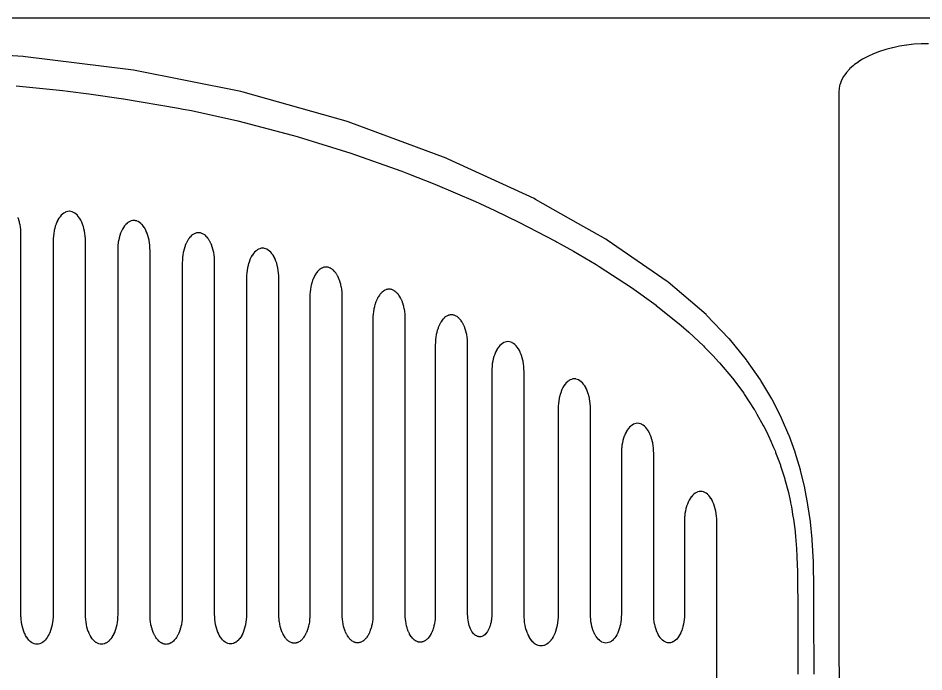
# Model space of a CAD drawing. Header units: millimetres. Extents: x -274 to 326, y -478 to 422.
# Drawn here: x -94.2 to 85.6, y 292.1 to 422 of the extents above; entities that cross this region are included whole.
import ezdxf

# ---------------------------------------------------------------- set-up
doc = ezdxf.new("R2010")
doc.units = ezdxf.units.MM
doc.layers.add('Default', color=7, linetype='Continuous')
doc.layers.add('Layer 01', color=12, linetype='Continuous', true_color=0xc80000)

msp = doc.modelspace()

# ---------------------------------------------------------------- linework, layer by layer
at = {"layer": 'Default'}
msp.add_lwpolyline([(-274, -478), (326, -478), (326, 422), (-274, 422)], close=True, dxfattribs=at)
at = {"layer": 'Layer 01'}
for points in [[(63.84, 291.63), (63.83, 294.69), (63.83, 294.76), (63.79, 300.62), (63.79, 300.75), (63.78, 308.57), (63.77, 308.75), (63.69, 313.85), (63.69, 313.96), (63.45, 318.36), (63.44, 318.46), (63.1, 321.91), (63.09, 321.99), (62.61, 325.32), (62.6, 325.39), (61.99, 328.62), (61.97, 328.69), (61.12, 332.2), (61.11, 332.28), (60.08, 335.67), (60.06, 335.75), (58.85, 339.07), (58.83, 339.15), (57.38, 342.51), (57.35, 342.59), (55.49, 346.25), (55.44, 346.34), (53.25, 350.02), (53.2, 350.1), (50.49, 354), (50.43, 354.08), (47.01, 358.27), (46.93, 358.36), (42.48, 362.98), (42.38, 363.09), (34.84, 369.54), (34.66, 369.69), (22.78, 377.9), (22.51, 378.09), (17.08, 381.14), (8.55, 385.95), (8.23, 386.13), (-8.79, 393.98), (-9.18, 394.16), (-28.64, 401.36), (-29.09, 401.52), (-49.51, 407.28), (-49.98, 407.41), (-71.28, 411.64), (-71.78, 411.73), (-92.73, 414.32), (-93.21, 414.38), (-119.95, 416.02)], [(86.56, 416.92), (85.12, 416.89), (85.08, 416.89), (83.66, 416.79), (83.62, 416.79), (82.21, 416.63), (82.18, 416.63), (80.8, 416.41), (80.77, 416.4), (79.43, 416.12), (79.39, 416.11), (78.1, 415.77), (78.07, 415.76), (76.83, 415.36), (76.8, 415.36), (75.63, 414.9), (75.6, 414.89), (74.51, 414.39), (74.48, 414.38), (73.46, 413.83), (73.44, 413.82), (72.51, 413.22), (72.49, 413.21), (71.88, 412.75), (71.65, 412.58), (71.63, 412.56), (70.89, 411.89), (70.87, 411.88), (70.24, 411.18), (70.23, 411.16), (69.7, 410.44), (69.69, 410.42), (69.28, 409.68), (69.27, 409.66), (68.98, 408.9), (68.97, 408.88), (68.79, 408.11), (68.79, 408.09), (68.73, 407.31), (68.73, 407.29), (68.73, 379.06), (68.73, 378.41), (68.73, 355.76), (68.73, 355.24), (68.73, 335.72), (68.73, 335.27), (68.73, 316.4), (68.73, 315.97), (68.73, 296.19), (68.73, 295.73), (69.01, 274.76)], [(-94.55, 408.55), (-85.32, 407.59), (-84.29, 407.48), (-80.16, 406.97), (-73.26, 405.99), (-62.34, 404.09), (-61.39, 403.93), (-59.78, 403.61), (-50.56, 401.57), (-39.8, 398.73), (-38.8, 398.48), (-38.59, 398.42), (-28.14, 395.16), (-27.18, 394.84), (-18.04, 391.59), (-16.66, 391.06), (-11.46, 389), (-3.42, 385.54), (-2.55, 385.17), (0.46, 383.79), (5.22, 381.48), (12.48, 377.67), (12.69, 377.56), (13.42, 377.18), (16.04, 375.71), (20.57, 373.02), (21.18, 372.63), (27.61, 368.45), (32.46, 364.94), (32.5, 364.91), (37.04, 361.25), (37.46, 360.91), (38.94, 359.62), (41.86, 356.87), (42.09, 356.65), (43.77, 354.92), (44.87, 353.73), (45.04, 353.53), (47.6, 350.49), (49.85, 347.46), (49.98, 347.28), (51.94, 344.25), (52.05, 344.08), (52.49, 343.33), (53.75, 341.05), (53.84, 340.88), (54.36, 339.86), (54.99, 338.55), (55.06, 338.4), (55.8, 336.72), (56.15, 335.87), (56.2, 335.72), (56.97, 333.68), (57.15, 333.18), (57.19, 333.04), (57.94, 330.68), (58, 330.47), (58.04, 330.33), (58.72, 327.72), (59.13, 325.85), (59.16, 325.72), (59.32, 324.87), (59.64, 323.01), (59.66, 322.87), (59.79, 322.01), (60.04, 320), (60.06, 319.86), (60.14, 319), (60.33, 316.65), (60.35, 316.47), (60.42, 315.14), (60.43, 314.95), (60.53, 311.99), (60.54, 311.15), (60.54, 310.95), (60.57, 304.36), (60.57, 304.03), (60.61, 295.43), (60.61, 295), (60.62, 293.83), (60.62, 293.67), (60.63, 291.63)], [(44.51, 264.72), (44.51, 322.02), (44.49, 322.51), (44.49, 322.54), (44.46, 323.02), (44.46, 323.05), (44.4, 323.53), (44.4, 323.56), (44.32, 324.02), (44.31, 324.05), (44.21, 324.5), (44.21, 324.53), (44.08, 324.97), (44.08, 324.99), (43.93, 325.4), (43.93, 325.43), (43.76, 325.82), (43.75, 325.84), (43.58, 326.2), (43.57, 326.22), (43.37, 326.55), (43.36, 326.57), (43.15, 326.87), (43.14, 326.89), (42.91, 327.15), (42.9, 327.17), (42.67, 327.39), (42.65, 327.41), (42.41, 327.59), (42.39, 327.61), (42.14, 327.75), (42.13, 327.76), (41.87, 327.87), (41.85, 327.87), (41.59, 327.94), (41.58, 327.94), (41.31, 327.96), (41.3, 327.96), (41.03, 327.94), (41.02, 327.94), (40.75, 327.88), (40.74, 327.87), (40.48, 327.77), (40.47, 327.76), (40.21, 327.61), (40.2, 327.61), (39.95, 327.42), (39.94, 327.41), (39.71, 327.18), (39.69, 327.17), (39.47, 326.91), (39.45, 326.89), (39.25, 326.59), (39.23, 326.57), (39.04, 326.24), (39.03, 326.22), (38.85, 325.86), (38.84, 325.84), (38.68, 325.45), (38.67, 325.43), (38.52, 325.02), (38.52, 324.99), (38.39, 324.56), (38.39, 324.53), (38.29, 324.08), (38.28, 324.05), (38.2, 323.59), (38.2, 323.56), (38.14, 323.08), (38.13, 323.05), (38.1, 322.57), (38.1, 322.54), (38.09, 322.05), (38.09, 322.02), (38.09, 320.96), (38.09, 303.52), (38.09, 303.49), (38.07, 303.03), (38.07, 303), (38.04, 302.54), (38.04, 302.51), (37.98, 302.06), (37.98, 302.03), (37.9, 301.59), (37.9, 301.56), (37.8, 301.13), (37.79, 301.11), (37.68, 300.7), (37.67, 300.67), (37.54, 300.28), (37.53, 300.26), (37.37, 299.89), (37.36, 299.87), (37.19, 299.53), (37.18, 299.51), (37, 299.2), (36.99, 299.18), (36.79, 298.9), (36.77, 298.88), (36.56, 298.63), (36.55, 298.62), (36.33, 298.41), (36.31, 298.39), (36.08, 298.22), (36.07, 298.21), (35.83, 298.07), (35.81, 298.06), (35.57, 297.96), (35.55, 297.96), (35.31, 297.9), (35.29, 297.9), (35.04, 297.88), (35.02, 297.88), (34.77, 297.9), (34.76, 297.9), (34.51, 297.96), (34.5, 297.97), (34.25, 298.07), (34.24, 298.08), (34, 298.22), (33.98, 298.23), (33.75, 298.41), (33.74, 298.42), (33.52, 298.63), (33.5, 298.65), (33.29, 298.9), (33.28, 298.91), (33.08, 299.2), (33.07, 299.22), (32.89, 299.53), (32.88, 299.55), (32.71, 299.89), (32.7, 299.91), (32.54, 300.28), (32.54, 300.31), (32.4, 300.7), (32.39, 300.72), (32.28, 301.13), (32.27, 301.16), (32.18, 301.59), (32.17, 301.62), (32.1, 302.06), (32.09, 302.09), (32.04, 302.54), (32.04, 302.57), (32, 303.03), (32, 303.06), (31.99, 303.52), (31.99, 305.35), (31.99, 335.56), (31.98, 336.05), (31.98, 336.08), (31.95, 336.56), (31.94, 336.59), (31.89, 337.07), (31.88, 337.1), (31.8, 337.56), (31.8, 337.59), (31.7, 338.04), (31.69, 338.07), (31.57, 338.5), (31.56, 338.53), (31.42, 338.94), (31.41, 338.97), (31.25, 339.36), (31.24, 339.38), (31.06, 339.74), (31.05, 339.76), (30.86, 340.09), (30.85, 340.11), (30.64, 340.41), (30.62, 340.43), (30.4, 340.69), (30.39, 340.71), (30.15, 340.93), (30.14, 340.95), (29.9, 341.13), (29.88, 341.14), (29.63, 341.29), (29.61, 341.3), (29.36, 341.41), (29.34, 341.41), (29.08, 341.48), (29.06, 341.48), (28.8, 341.5), (28.78, 341.5), (28.52, 341.48), (28.5, 341.48), (28.24, 341.42), (28.23, 341.41), (27.97, 341.31), (27.95, 341.3), (27.7, 341.15), (27.69, 341.14), (27.44, 340.96), (27.43, 340.95), (27.19, 340.72), (27.18, 340.71), (26.96, 340.44), (26.94, 340.43), (26.73, 340.13), (26.72, 340.11), (26.53, 339.78), (26.51, 339.76), (26.34, 339.4), (26.32, 339.38), (26.16, 338.99), (26.15, 338.97), (26.01, 338.56), (26, 338.53), (25.88, 338.1), (25.87, 338.07), (25.77, 337.62), (25.77, 337.59), (25.69, 337.12), (25.68, 337.1), (25.63, 336.62), (25.62, 336.59), (25.59, 336.11), (25.59, 336.08), (25.57, 335.59), (25.57, 335.56), (25.57, 333.72), (25.57, 303.52), (25.57, 303.49), (25.56, 303.02), (25.56, 303), (25.53, 302.53), (25.52, 302.5), (25.47, 302.05), (25.46, 302.02), (25.39, 301.58), (25.38, 301.55), (25.29, 301.12), (25.28, 301.09), (25.16, 300.68), (25.15, 300.65), (25.02, 300.26), (25.01, 300.24), (24.86, 299.87), (24.85, 299.85), (24.68, 299.5), (24.66, 299.48), (24.48, 299.17), (24.47, 299.15), (24.27, 298.87), (24.25, 298.85), (24.04, 298.6), (24.03, 298.59), (23.8, 298.37), (23.79, 298.36), (23.56, 298.18), (23.54, 298.17), (23.3, 298.03), (23.29, 298.03), (23.04, 297.93), (23.02, 297.92), (22.77, 297.86), (22.76, 297.86), (22.51, 297.84), (22.49, 297.84), (22.24, 297.86), (22.22, 297.86), (21.97, 297.93), (21.96, 297.93), (21.71, 298.03), (21.7, 298.04), (21.46, 298.18), (21.44, 298.19), (21.21, 298.37), (21.2, 298.38), (20.97, 298.6), (20.96, 298.62), (20.75, 298.87), (20.74, 298.88), (20.54, 299.17), (20.52, 299.19), (20.34, 299.5), (20.33, 299.52), (20.16, 299.87), (20.15, 299.89), (19.99, 300.26), (19.99, 300.28), (19.85, 300.68), (19.84, 300.7), (19.73, 301.12), (19.72, 301.14), (19.62, 301.58), (19.62, 301.6), (19.54, 302.05), (19.54, 302.08), (19.49, 302.53), (19.48, 302.56), (19.45, 303.02), (19.45, 303.05), (19.44, 303.52), (19.44, 305.86), (19.44, 344.38), (19.43, 344.86), (19.43, 344.89), (19.39, 345.38), (19.39, 345.41), (19.33, 345.88), (19.33, 345.91), (19.25, 346.38), (19.25, 346.41), (19.15, 346.86), (19.14, 346.89), (19.02, 347.32), (19.01, 347.35), (18.87, 347.76), (18.86, 347.78), (18.7, 348.17), (18.69, 348.2), (18.51, 348.56), (18.5, 348.58), (18.31, 348.91), (18.29, 348.93), (18.08, 349.23), (18.07, 349.24), (17.85, 349.51), (17.83, 349.52), (17.6, 349.75), (17.59, 349.76), (17.34, 349.95), (17.33, 349.96), (17.08, 350.11), (17.06, 350.12), (16.8, 350.22), (16.79, 350.23), (16.53, 350.29), (16.51, 350.3), (16.25, 350.32), (16.23, 350.32), (15.97, 350.3), (15.95, 350.3), (15.69, 350.23), (15.67, 350.23), (15.41, 350.12), (15.4, 350.12), (15.15, 349.97), (15.13, 349.96), (14.89, 349.77), (14.87, 349.76), (14.64, 349.54), (14.63, 349.52), (14.4, 349.26), (14.39, 349.24), (14.18, 348.95), (14.17, 348.93), (13.97, 348.6), (13.96, 348.58), (13.78, 348.22), (13.77, 348.2), (13.61, 347.81), (13.6, 347.78), (13.46, 347.37), (13.45, 347.35), (13.33, 346.91), (13.32, 346.89), (13.22, 346.44), (13.21, 346.41), (13.13, 345.94), (13.13, 345.91), (13.07, 345.44), (13.07, 345.41), (13.03, 344.92), (13.03, 344.89), (13.02, 344.41), (13.02, 344.38), (13.02, 342.03), (13.02, 303.52), (13.02, 303.49), (13.01, 302.97), (13.01, 302.94), (12.97, 302.43), (12.97, 302.4), (12.91, 301.9), (12.9, 301.87), (12.82, 301.38), (12.81, 301.35), (12.7, 300.87), (12.7, 300.84), (12.57, 300.39), (12.56, 300.36), (12.41, 299.93), (12.4, 299.9), (12.23, 299.49), (12.22, 299.47), (12.03, 299.09), (12.02, 299.07), (11.81, 298.72), (11.8, 298.7), (11.58, 298.39), (11.56, 298.37), (11.33, 298.09), (11.31, 298.08), (11.07, 297.84), (11.05, 297.83), (10.79, 297.63), (10.78, 297.62), (10.51, 297.47), (10.5, 297.46), (10.23, 297.35), (10.21, 297.35), (9.93, 297.28), (9.92, 297.28), (9.64, 297.26), (9.62, 297.26), (9.34, 297.28), (9.33, 297.28), (9.05, 297.35), (9.03, 297.36), (8.76, 297.47), (8.75, 297.48), (8.48, 297.63), (8.47, 297.65), (8.21, 297.84), (8.19, 297.86), (7.95, 298.09), (7.93, 298.11), (7.7, 298.39), (7.68, 298.41), (7.46, 298.72), (7.45, 298.74), (7.25, 299.09), (7.24, 299.11), (7.05, 299.49), (7.04, 299.52), (6.87, 299.93), (6.86, 299.95), (6.71, 300.39), (6.7, 300.41), (6.57, 300.87), (6.57, 300.9), (6.46, 301.38), (6.45, 301.41), (6.37, 301.9), (6.37, 301.93), (6.31, 302.43), (6.31, 302.46), (6.27, 302.97), (6.27, 303), (6.26, 303.52), (6.26, 306.28), (6.26, 351.78), (6.24, 352.27), (6.24, 352.3), (6.21, 352.78), (6.21, 352.81), (6.15, 353.29), (6.15, 353.32), (6.07, 353.78), (6.06, 353.81), (5.96, 354.26), (5.96, 354.29), (5.83, 354.72), (5.83, 354.75), (5.68, 355.16), (5.68, 355.19), (5.51, 355.58), (5.51, 355.6), (5.33, 355.96), (5.32, 355.98), (5.12, 356.31), (5.11, 356.33), (4.9, 356.63), (4.89, 356.65), (4.66, 356.91), (4.65, 356.93), (4.42, 357.15), (4.4, 357.17), (4.16, 357.35), (4.14, 357.36), (3.89, 357.51), (3.88, 357.52), (3.62, 357.63), (3.6, 357.63), (3.34, 357.7), (3.33, 357.7), (3.06, 357.72), (3.05, 357.72), (2.78, 357.7), (2.77, 357.7), (2.5, 357.64), (2.49, 357.63), (2.23, 357.53), (2.22, 357.52), (1.96, 357.37), (1.95, 357.36), (1.7, 357.18), (1.69, 357.17), (1.46, 356.94), (1.44, 356.93), (1.22, 356.66), (1.21, 356.65), (1, 356.35), (0.98, 356.33), (0.79, 356), (0.78, 355.98), (0.6, 355.62), (0.59, 355.6), (0.43, 355.21), (0.42, 355.19), (0.28, 354.78), (0.27, 354.75), (0.14, 354.32), (0.14, 354.29), (0.04, 353.84), (0.03, 353.81), (-0.05, 353.35), (-0.05, 353.32), (-0.11, 352.84), (-0.11, 352.81), (-0.15, 352.33), (-0.15, 352.3), (-0.16, 351.81), (-0.16, 351.78), (-0.16, 349.01), (-0.16, 303.52), (-0.16, 303.5), (-0.17, 303.13), (-0.17, 303.11), (-0.2, 302.75), (-0.2, 302.73), (-0.24, 302.37), (-0.25, 302.35), (-0.31, 302), (-0.31, 301.98), (-0.39, 301.65), (-0.39, 301.63), (-0.48, 301.3), (-0.49, 301.28), (-0.6, 300.98), (-0.6, 300.96), (-0.72, 300.67), (-0.73, 300.65), (-0.86, 300.38), (-0.87, 300.37), (-1.02, 300.12), (-1.03, 300.11), (-1.18, 299.89), (-1.19, 299.88), (-1.36, 299.68), (-1.37, 299.67), (-1.55, 299.5), (-1.56, 299.49), (-1.74, 299.35), (-1.75, 299.35), (-1.94, 299.24), (-1.95, 299.23), (-2.14, 299.15), (-2.15, 299.15), (-2.35, 299.1), (-2.36, 299.1), (-2.56, 299.09), (-2.57, 299.09), (-2.77, 299.1), (-2.78, 299.11), (-2.97, 299.15), (-2.98, 299.16), (-3.18, 299.24), (-3.19, 299.24), (-3.38, 299.35), (-3.39, 299.36), (-3.57, 299.5), (-3.58, 299.51), (-3.75, 299.68), (-3.76, 299.69), (-3.93, 299.89), (-3.94, 299.9), (-4.09, 300.12), (-4.1, 300.14), (-4.25, 300.38), (-4.26, 300.4), (-4.39, 300.67), (-4.4, 300.69), (-4.52, 300.98), (-4.52, 301), (-4.63, 301.3), (-4.63, 301.32), (-4.73, 301.65), (-4.73, 301.67), (-4.81, 302), (-4.81, 302.02), (-4.87, 302.37), (-4.87, 302.39), (-4.91, 302.75), (-4.91, 302.77), (-4.94, 303.13), (-4.94, 303.15), (-4.95, 303.52), (-4.95, 306.59), (-4.95, 357.11), (-4.96, 357.58), (-4.96, 357.61), (-4.96, 357.63), (-4.99, 358.09), (-5, 358.11), (-5, 358.14), (-5.05, 358.58), (-5.05, 358.61), (-5.06, 358.65), (-5.13, 359.06), (-5.13, 359.09), (-5.14, 359.14), (-5.23, 359.53), (-5.24, 359.56), (-5.25, 359.62), (-5.35, 359.99), (-5.36, 360.01), (-5.38, 360.08), (-5.49, 360.42), (-5.5, 360.44), (-5.53, 360.52), (-5.65, 360.82), (-5.66, 360.85), (-5.7, 360.93), (-5.83, 361.2), (-5.84, 361.23), (-5.89, 361.31), (-6.03, 361.56), (-6.04, 361.58), (-6.1, 361.66), (-6.24, 361.87), (-6.25, 361.89), (-6.32, 361.98), (-6.47, 362.16), (-6.48, 362.17), (-6.55, 362.26), (-6.71, 362.41), (-6.72, 362.42), (-6.8, 362.5), (-6.95, 362.62), (-6.97, 362.63), (-7.06, 362.69), (-7.21, 362.79), (-7.22, 362.79), (-7.23, 362.8), (-7.33, 362.85), (-7.47, 362.92), (-7.49, 362.92), (-7.6, 362.96), (-7.74, 363), (-7.76, 363.01), (-7.88, 363.03), (-8.02, 363.05), (-8.03, 363.05), (-8.16, 363.05), (-8.29, 363.05), (-8.3, 363.05), (-8.44, 363.03), (-8.56, 363.01), (-8.58, 363), (-8.72, 362.96), (-8.83, 362.92), (-8.84, 362.92), (-8.99, 362.85), (-9.09, 362.8), (-9.11, 362.79), (-9.26, 362.69), (-9.35, 362.63), (-9.37, 362.62), (-9.52, 362.5), (-9.6, 362.42), (-9.61, 362.41), (-9.76, 362.26), (-9.84, 362.17), (-9.85, 362.16), (-10, 361.98), (-10.06, 361.89), (-10.08, 361.87), (-10.22, 361.66), (-10.28, 361.58), (-10.29, 361.56), (-10.43, 361.31), (-10.44, 361.29), (-10.48, 361.2), (-10.62, 360.93), (-10.63, 360.91), (-10.66, 360.82), (-10.79, 360.52), (-10.8, 360.49), (-10.83, 360.42), (-10.94, 360.08), (-10.95, 360.05), (-10.97, 359.99), (-10.98, 359.95), (-11.07, 359.62), (-11.07, 359.59), (-11.09, 359.53), (-11.18, 359.14), (-11.18, 359.11), (-11.19, 359.06), (-11.26, 358.65), (-11.26, 358.62), (-11.27, 358.58), (-11.32, 358.14), (-11.32, 358.11), (-11.33, 358.09), (-11.36, 357.63), (-11.36, 357.6), (-11.36, 357.58), (-11.37, 357.11), (-11.37, 354.04), (-11.37, 303.52), (-11.38, 303.08), (-11.38, 303.05), (-11.38, 303.04), (-11.41, 302.61), (-11.41, 302.58), (-11.41, 302.56), (-11.46, 302.15), (-11.47, 302.13), (-11.47, 302.09), (-11.54, 301.7), (-11.54, 301.68), (-11.55, 301.63), (-11.63, 301.27), (-11.63, 301.24), (-11.65, 301.19), (-11.74, 300.85), (-11.75, 300.82), (-11.77, 300.76), (-11.87, 300.45), (-11.88, 300.42), (-11.91, 300.35), (-12.02, 300.07), (-12.03, 300.05), (-12.07, 299.97), (-12.19, 299.72), (-12.2, 299.7), (-12.24, 299.62), (-12.37, 299.39), (-12.38, 299.37), (-12.43, 299.29), (-12.57, 299.09), (-12.58, 299.08), (-12.64, 299), (-12.78, 298.83), (-12.79, 298.81), (-12.86, 298.74), (-13, 298.6), (-13.01, 298.59), (-13.09, 298.52), (-13.23, 298.4), (-13.24, 298.39), (-13.33, 298.33), (-13.47, 298.25), (-13.48, 298.24), (-13.58, 298.19), (-13.71, 298.13), (-13.73, 298.12), (-13.83, 298.08), (-13.96, 298.05), (-13.98, 298.04), (-14.09, 298.02), (-14.22, 298.01), (-14.23, 298), (-14.35, 298), (-14.47, 298), (-14.48, 298.01), (-14.61, 298.02), (-14.72, 298.04), (-14.74, 298.05), (-14.87, 298.08), (-14.97, 298.12), (-14.99, 298.13), (-15.12, 298.19), (-15.22, 298.24), (-15.23, 298.25), (-15.37, 298.33), (-15.46, 298.39), (-15.47, 298.4), (-15.61, 298.52), (-15.69, 298.59), (-15.7, 298.6), (-15.84, 298.74), (-15.91, 298.81), (-15.92, 298.83), (-16.06, 299), (-16.12, 299.08), (-16.13, 299.09), (-16.26, 299.29), (-16.28, 299.31), (-16.33, 299.39), (-16.46, 299.62), (-16.47, 299.64), (-16.51, 299.72), (-16.63, 299.97), (-16.64, 299.99), (-16.68, 300.07), (-16.79, 300.35), (-16.8, 300.38), (-16.82, 300.45), (-16.93, 300.76), (-16.94, 300.78), (-16.96, 300.85), (-17.05, 301.19), (-17.06, 301.21), (-17.07, 301.27), (-17.15, 301.63), (-17.15, 301.66), (-17.16, 301.7), (-17.23, 302.09), (-17.23, 302.12), (-17.24, 302.15), (-17.28, 302.56), (-17.29, 302.59), (-17.29, 302.61), (-17.32, 303.04), (-17.32, 303.07), (-17.32, 303.08), (-17.33, 303.52), (-17.33, 306.88), (-17.33, 355.16), (-17.33, 362.2), (-17.34, 362.67), (-17.34, 362.7), (-17.34, 362.71), (-17.37, 363.17), (-17.38, 363.2), (-17.38, 363.23), (-17.43, 363.67), (-17.43, 363.7), (-17.44, 363.74), (-17.51, 364.15), (-17.51, 364.18), (-17.52, 364.23), (-17.61, 364.62), (-17.62, 364.65), (-17.63, 364.71), (-17.73, 365.07), (-17.74, 365.1), (-17.76, 365.17), (-17.87, 365.5), (-17.88, 365.53), (-17.91, 365.61), (-18.03, 365.91), (-18.04, 365.94), (-18.08, 366.02), (-18.21, 366.29), (-18.22, 366.31), (-18.27, 366.4), (-18.41, 366.64), (-18.42, 366.66), (-18.48, 366.75), (-18.62, 366.96), (-18.63, 366.98), (-18.7, 367.07), (-18.85, 367.25), (-18.86, 367.26), (-18.93, 367.34), (-19.09, 367.5), (-19.1, 367.51), (-19.18, 367.58), (-19.33, 367.7), (-19.35, 367.72), (-19.44, 367.78), (-19.59, 367.87), (-19.61, 367.88), (-19.71, 367.94), (-19.85, 368), (-19.87, 368.01), (-19.98, 368.05), (-20.12, 368.09), (-20.14, 368.09), (-20.26, 368.12), (-20.39, 368.13), (-20.41, 368.14), (-20.54, 368.14), (-20.67, 368.14), (-20.68, 368.13), (-20.82, 368.12), (-20.94, 368.09), (-20.96, 368.09), (-21.1, 368.05), (-21.21, 368.01), (-21.22, 368), (-21.37, 367.94), (-21.47, 367.88), (-21.49, 367.87), (-21.64, 367.78), (-21.73, 367.72), (-21.75, 367.7), (-21.9, 367.58), (-21.98, 367.51), (-21.99, 367.5), (-22.14, 367.34), (-22.22, 367.26), (-22.23, 367.25), (-22.38, 367.07), (-22.44, 366.98), (-22.46, 366.96), (-22.6, 366.75), (-22.66, 366.66), (-22.67, 366.64), (-22.81, 366.4), (-22.82, 366.38), (-22.86, 366.29), (-23, 366.02), (-23.01, 365.99), (-23.04, 365.91), (-23.17, 365.61), (-23.18, 365.58), (-23.21, 365.5), (-23.32, 365.17), (-23.33, 365.14), (-23.35, 365.07), (-23.45, 364.71), (-23.45, 364.68), (-23.47, 364.62), (-23.56, 364.23), (-23.56, 364.2), (-23.57, 364.15), (-23.64, 363.74), (-23.64, 363.71), (-23.65, 363.67), (-23.7, 363.23), (-23.7, 363.2), (-23.7, 363.17), (-23.74, 362.71), (-23.74, 362.69), (-23.74, 362.67), (-23.75, 362.2), (-23.75, 358.84), (-23.75, 350.31), (-23.75, 303.52), (-23.76, 303.07), (-23.76, 303.04), (-23.76, 303.03), (-23.79, 302.59), (-23.79, 302.56), (-23.8, 302.54), (-23.84, 302.12), (-23.85, 302.09), (-23.85, 302.06), (-23.92, 301.66), (-23.92, 301.64), (-23.93, 301.59), (-24.01, 301.22), (-24.02, 301.19), (-24.03, 301.13), (-24.13, 300.79), (-24.14, 300.76), (-24.16, 300.7), (-24.27, 300.38), (-24.27, 300.35), (-24.3, 300.28), (-24.42, 299.99), (-24.43, 299.97), (-24.46, 299.89), (-24.59, 299.63), (-24.6, 299.61), (-24.64, 299.53), (-24.78, 299.3), (-24.79, 299.28), (-24.84, 299.2), (-24.98, 298.99), (-24.99, 298.98), (-25.05, 298.9), (-25.19, 298.72), (-25.2, 298.71), (-25.27, 298.63), (-25.42, 298.49), (-25.43, 298.47), (-25.51, 298.4), (-25.65, 298.29), (-25.67, 298.28), (-25.75, 298.22), (-25.9, 298.13), (-25.91, 298.12), (-26.01, 298.07), (-26.15, 298.01), (-26.16, 298), (-26.27, 297.96), (-26.4, 297.92), (-26.42, 297.92), (-26.53, 297.9), (-26.66, 297.88), (-26.67, 297.88), (-26.8, 297.88), (-26.92, 297.88), (-26.93, 297.88), (-27.06, 297.9), (-27.18, 297.92), (-27.19, 297.92), (-27.33, 297.96), (-27.43, 298), (-27.45, 298.01), (-27.59, 298.07), (-27.68, 298.12), (-27.7, 298.13), (-27.84, 298.22), (-27.93, 298.28), (-27.94, 298.29), (-28.08, 298.4), (-28.16, 298.47), (-28.18, 298.49), (-28.32, 298.63), (-28.39, 298.71), (-28.4, 298.72), (-28.54, 298.9), (-28.61, 298.98), (-28.62, 298.99), (-28.76, 299.2), (-28.77, 299.21), (-28.82, 299.3), (-28.95, 299.53), (-28.96, 299.55), (-29, 299.63), (-29.13, 299.89), (-29.14, 299.91), (-29.17, 299.99), (-29.29, 300.28), (-29.3, 300.31), (-29.33, 300.38), (-29.44, 300.7), (-29.44, 300.72), (-29.46, 300.79), (-29.56, 301.13), (-29.56, 301.16), (-29.58, 301.22), (-29.66, 301.59), (-29.66, 301.62), (-29.67, 301.66), (-29.74, 302.06), (-29.74, 302.09), (-29.75, 302.12), (-29.8, 302.54), (-29.8, 302.57), (-29.8, 302.59), (-29.83, 303.03), (-29.83, 303.05), (-29.83, 303.07), (-29.84, 303.52), (-29.84, 307.13), (-29.84, 345.71), (-29.84, 366.6), (-29.85, 367.08), (-29.86, 367.11), (-29.86, 367.12), (-29.89, 367.58), (-29.89, 367.61), (-29.89, 367.63), (-29.94, 368.07), (-29.95, 368.1), (-29.95, 368.14), (-30.02, 368.56), (-30.03, 368.58), (-30.04, 368.63), (-30.12, 369.03), (-30.13, 369.05), (-30.14, 369.11), (-30.25, 369.48), (-30.25, 369.5), (-30.27, 369.57), (-30.39, 369.91), (-30.4, 369.93), (-30.42, 370.01), (-30.55, 370.32), (-30.56, 370.34), (-30.6, 370.42), (-30.73, 370.7), (-30.74, 370.72), (-30.78, 370.8), (-30.92, 371.05), (-30.94, 371.07), (-30.99, 371.15), (-31.14, 371.37), (-31.15, 371.39), (-31.21, 371.47), (-31.36, 371.65), (-31.38, 371.67), (-31.45, 371.75), (-31.6, 371.9), (-31.61, 371.91), (-31.7, 371.99), (-31.85, 372.11), (-31.86, 372.12), (-31.96, 372.19), (-32.1, 372.28), (-32.12, 372.29), (-32.22, 372.34), (-32.37, 372.41), (-32.38, 372.41), (-32.5, 372.46), (-32.64, 372.49), (-32.65, 372.5), (-32.77, 372.52), (-32.91, 372.54), (-32.93, 372.54), (-33.05, 372.55), (-33.18, 372.54), (-33.2, 372.54), (-33.33, 372.52), (-33.45, 372.5), (-33.47, 372.49), (-33.61, 372.46), (-33.72, 372.41), (-33.74, 372.41), (-33.88, 372.34), (-33.99, 372.29), (-34, 372.28), (-34.15, 372.19), (-34.24, 372.12), (-34.26, 372.11), (-34.41, 371.99), (-34.49, 371.91), (-34.51, 371.9), (-34.66, 371.75), (-34.73, 371.67), (-34.75, 371.65), (-34.89, 371.47), (-34.96, 371.39), (-34.97, 371.37), (-35.12, 371.15), (-35.17, 371.07), (-35.18, 371.05), (-35.32, 370.8), (-35.33, 370.78), (-35.38, 370.7), (-35.51, 370.42), (-35.52, 370.4), (-35.56, 370.32), (-35.68, 370.01), (-35.69, 369.99), (-35.72, 369.91), (-35.83, 369.57), (-35.84, 369.55), (-35.86, 369.48), (-35.96, 369.11), (-35.97, 369.09), (-35.98, 369.03), (-36.07, 368.63), (-36.07, 368.61), (-36.08, 368.56), (-36.15, 368.14), (-36.16, 368.11), (-36.16, 368.07), (-36.21, 367.63), (-36.22, 367.6), (-36.22, 367.58), (-36.25, 367.12), (-36.25, 367.09), (-36.25, 367.08), (-36.26, 366.6), (-36.26, 362.99), (-36.26, 340.86), (-36.26, 303.52), (-36.27, 303.06), (-36.27, 303.03), (-36.28, 303.02), (-36.31, 302.58), (-36.31, 302.55), (-36.31, 302.53), (-36.36, 302.1), (-36.36, 302.08), (-36.37, 302.04), (-36.44, 301.64), (-36.44, 301.61), (-36.45, 301.56), (-36.53, 301.19), (-36.54, 301.16), (-36.55, 301.1), (-36.65, 300.75), (-36.66, 300.73), (-36.68, 300.66), (-36.79, 300.34), (-36.79, 300.31), (-36.82, 300.24), (-36.94, 299.95), (-36.95, 299.92), (-36.99, 299.85), (-37.11, 299.58), (-37.12, 299.56), (-37.17, 299.48), (-37.3, 299.24), (-37.31, 299.22), (-37.37, 299.14), (-37.51, 298.94), (-37.52, 298.92), (-37.58, 298.84), (-37.72, 298.66), (-37.74, 298.65), (-37.81, 298.57), (-37.95, 298.43), (-37.96, 298.41), (-38.04, 298.34), (-38.19, 298.22), (-38.2, 298.21), (-38.29, 298.15), (-38.44, 298.06), (-38.45, 298.05), (-38.55, 298), (-38.69, 297.94), (-38.71, 297.93), (-38.81, 297.89), (-38.95, 297.85), (-38.96, 297.85), (-39.08, 297.83), (-39.21, 297.81), (-39.23, 297.81), (-39.35, 297.81), (-39.47, 297.81), (-39.49, 297.81), (-39.62, 297.83), (-39.73, 297.85), (-39.75, 297.85), (-39.88, 297.89), (-39.99, 297.93), (-40.01, 297.94), (-40.15, 298), (-40.25, 298.05), (-40.26, 298.06), (-40.4, 298.15), (-40.49, 298.21), (-40.51, 298.22), (-40.65, 298.34), (-40.73, 298.41), (-40.75, 298.43), (-40.89, 298.57), (-40.96, 298.65), (-40.97, 298.66), (-41.12, 298.84), (-41.18, 298.92), (-41.19, 298.94), (-41.33, 299.14), (-41.38, 299.22), (-41.4, 299.24), (-41.53, 299.48), (-41.54, 299.5), (-41.58, 299.58), (-41.71, 299.85), (-41.72, 299.87), (-41.76, 299.95), (-41.88, 300.24), (-41.88, 300.27), (-41.91, 300.34), (-42.02, 300.66), (-42.03, 300.69), (-42.05, 300.75), (-42.14, 301.1), (-42.15, 301.13), (-42.16, 301.19), (-42.25, 301.56), (-42.25, 301.59), (-42.26, 301.64), (-42.33, 302.04), (-42.33, 302.07), (-42.34, 302.1), (-42.39, 302.53), (-42.39, 302.55), (-42.39, 302.58), (-42.42, 303.02), (-42.42, 303.05), (-42.42, 303.06), (-42.43, 303.52), (-42.43, 307.35), (-42.43, 336.2), (-42.43, 370.34), (-42.45, 370.82), (-42.45, 370.85), (-42.48, 371.34), (-42.48, 371.37), (-42.54, 371.84), (-42.54, 371.87), (-42.62, 372.34), (-42.63, 372.37), (-42.73, 372.82), (-42.73, 372.85), (-42.86, 373.28), (-42.86, 373.31), (-43.01, 373.72), (-43.01, 373.74), (-43.17, 374.13), (-43.18, 374.16), (-43.36, 374.52), (-43.37, 374.54), (-43.57, 374.87), (-43.58, 374.89), (-43.79, 375.19), (-43.8, 375.2), (-44.03, 375.47), (-44.04, 375.48), (-44.27, 375.71), (-44.29, 375.72), (-44.53, 375.91), (-44.55, 375.92), (-44.8, 376.07), (-44.81, 376.08), (-45.07, 376.18), (-45.09, 376.19), (-45.35, 376.25), (-45.36, 376.26), (-45.63, 376.28), (-45.64, 376.28), (-45.91, 376.26), (-45.92, 376.26), (-46.19, 376.19), (-46.2, 376.19), (-46.46, 376.08), (-46.47, 376.08), (-46.73, 375.93), (-46.74, 375.92), (-46.99, 375.73), (-47, 375.72), (-47.23, 375.5), (-47.25, 375.48), (-47.47, 375.22), (-47.48, 375.2), (-47.69, 374.91), (-47.71, 374.89), (-47.9, 374.56), (-47.91, 374.54), (-48.09, 374.18), (-48.1, 374.16), (-48.26, 373.77), (-48.27, 373.74), (-48.41, 373.33), (-48.42, 373.31), (-48.55, 372.87), (-48.55, 372.85), (-48.65, 372.4), (-48.66, 372.37), (-48.74, 371.9), (-48.74, 371.87), (-48.8, 371.4), (-48.8, 371.37), (-48.84, 370.88), (-48.84, 370.85), (-48.85, 370.37), (-48.85, 370.34), (-48.85, 366.51), (-48.85, 331.35), (-48.85, 303.52), (-48.85, 303.49), (-48.87, 303.01), (-48.87, 302.98), (-48.9, 302.5), (-48.9, 302.47), (-48.96, 302), (-48.97, 301.98), (-49.04, 301.52), (-49.05, 301.49), (-49.15, 301.05), (-49.16, 301.02), (-49.28, 300.59), (-49.29, 300.57), (-49.42, 300.16), (-49.43, 300.14), (-49.59, 299.76), (-49.6, 299.74), (-49.78, 299.38), (-49.79, 299.36), (-49.98, 299.04), (-49.99, 299.02), (-50.2, 298.73), (-50.21, 298.71), (-50.43, 298.45), (-50.45, 298.44), (-50.68, 298.22), (-50.69, 298.21), (-50.93, 298.02), (-50.95, 298.01), (-51.19, 297.87), (-51.21, 297.86), (-51.46, 297.76), (-51.48, 297.75), (-51.74, 297.69), (-51.75, 297.69), (-52.01, 297.67), (-52.03, 297.67), (-52.29, 297.69), (-52.3, 297.7), (-52.56, 297.76), (-52.58, 297.76), (-52.83, 297.87), (-52.84, 297.88), (-53.09, 298.02), (-53.11, 298.03), (-53.35, 298.22), (-53.36, 298.23), (-53.59, 298.45), (-53.6, 298.47), (-53.82, 298.73), (-53.84, 298.74), (-54.04, 299.04), (-54.05, 299.06), (-54.25, 299.38), (-54.26, 299.4), (-54.43, 299.76), (-54.44, 299.78), (-54.6, 300.16), (-54.61, 300.19), (-54.75, 300.59), (-54.75, 300.62), (-54.87, 301.05), (-54.88, 301.07), (-54.98, 301.52), (-54.98, 301.55), (-55.06, 302), (-55.07, 302.03), (-55.12, 302.5), (-55.12, 302.53), (-55.16, 303.01), (-55.16, 303.04), (-55.17, 303.52), (-55.17, 307.52), (-55.17, 326.58), (-55.17, 373.41), (-55.18, 373.89), (-55.18, 373.92), (-55.18, 373.93), (-55.21, 374.39), (-55.22, 374.42), (-55.22, 374.44), (-55.27, 374.88), (-55.27, 374.91), (-55.28, 374.95), (-55.35, 375.37), (-55.35, 375.4), (-55.36, 375.45), (-55.45, 375.84), (-55.46, 375.86), (-55.47, 375.92), (-55.57, 376.29), (-55.58, 376.32), (-55.6, 376.38), (-55.71, 376.72), (-55.72, 376.75), (-55.75, 376.82), (-55.88, 377.13), (-55.89, 377.15), (-55.92, 377.23), (-56.05, 377.51), (-56.07, 377.53), (-56.11, 377.62), (-56.25, 377.86), (-56.26, 377.88), (-56.32, 377.97), (-56.46, 378.18), (-56.48, 378.2), (-56.54, 378.28), (-56.69, 378.46), (-56.7, 378.48), (-56.78, 378.56), (-56.93, 378.71), (-56.94, 378.72), (-57.02, 378.8), (-57.17, 378.92), (-57.19, 378.93), (-57.28, 379), (-57.43, 379.09), (-57.45, 379.1), (-57.55, 379.15), (-57.7, 379.22), (-57.71, 379.23), (-57.82, 379.27), (-57.96, 379.31), (-57.98, 379.31), (-58.1, 379.33), (-58.24, 379.35), (-58.25, 379.35), (-58.38, 379.36), (-58.51, 379.35), (-58.52, 379.35), (-58.66, 379.33), (-58.78, 379.31), (-58.8, 379.31), (-58.94, 379.27), (-59.05, 379.23), (-59.07, 379.22), (-59.21, 379.15), (-59.31, 379.1), (-59.33, 379.09), (-59.48, 379), (-59.57, 378.93), (-59.59, 378.92), (-59.74, 378.8), (-59.82, 378.72), (-59.83, 378.71), (-59.99, 378.56), (-60.06, 378.48), (-60.07, 378.46), (-60.22, 378.28), (-60.29, 378.2), (-60.3, 378.18), (-60.44, 377.97), (-60.5, 377.88), (-60.51, 377.86), (-60.65, 377.62), (-60.66, 377.59), (-60.71, 377.51), (-60.84, 377.23), (-60.85, 377.21), (-60.89, 377.13), (-61.01, 376.82), (-61.02, 376.8), (-61.05, 376.72), (-61.16, 376.38), (-61.17, 376.36), (-61.19, 376.29), (-61.29, 375.92), (-61.3, 375.9), (-61.31, 375.84), (-61.4, 375.45), (-61.4, 375.42), (-61.41, 375.37), (-61.48, 374.95), (-61.48, 374.92), (-61.49, 374.88), (-61.54, 374.44), (-61.54, 374.41), (-61.55, 374.39), (-61.58, 373.93), (-61.58, 373.9), (-61.58, 373.89), (-61.59, 373.41), (-61.59, 369.41), (-61.59, 321.73), (-61.59, 303.52), (-61.6, 303.04), (-61.6, 303.01), (-61.6, 303), (-61.63, 302.54), (-61.64, 302.51), (-61.64, 302.49), (-61.69, 302.05), (-61.69, 302.02), (-61.7, 301.98), (-61.77, 301.57), (-61.77, 301.54), (-61.78, 301.49), (-61.87, 301.1), (-61.88, 301.07), (-61.89, 301.01), (-61.99, 300.65), (-62, 300.62), (-62.02, 300.55), (-62.13, 300.22), (-62.14, 300.19), (-62.17, 300.11), (-62.29, 299.81), (-62.3, 299.78), (-62.34, 299.7), (-62.47, 299.43), (-62.48, 299.41), (-62.53, 299.32), (-62.67, 299.08), (-62.68, 299.06), (-62.73, 298.97), (-62.88, 298.76), (-62.89, 298.74), (-62.96, 298.66), (-63.11, 298.48), (-63.12, 298.46), (-63.19, 298.38), (-63.34, 298.23), (-63.36, 298.21), (-63.44, 298.14), (-63.59, 298.02), (-63.61, 298.01), (-63.7, 297.94), (-63.85, 297.85), (-63.86, 297.84), (-63.97, 297.79), (-64.11, 297.72), (-64.13, 297.71), (-64.24, 297.67), (-64.38, 297.63), (-64.4, 297.63), (-64.52, 297.61), (-64.65, 297.59), (-64.67, 297.59), (-64.8, 297.58), (-64.92, 297.59), (-64.94, 297.59), (-65.07, 297.61), (-65.19, 297.63), (-65.21, 297.63), (-65.35, 297.67), (-65.46, 297.71), (-65.48, 297.72), (-65.62, 297.79), (-65.73, 297.84), (-65.74, 297.85), (-65.89, 297.94), (-65.98, 298.01), (-66, 298.02), (-66.15, 298.14), (-66.23, 298.21), (-66.25, 298.23), (-66.4, 298.38), (-66.47, 298.46), (-66.48, 298.48), (-66.63, 298.66), (-66.7, 298.74), (-66.71, 298.76), (-66.86, 298.97), (-66.91, 299.06), (-66.92, 299.08), (-67.06, 299.32), (-67.07, 299.34), (-67.12, 299.43), (-67.25, 299.7), (-67.26, 299.73), (-67.3, 299.81), (-67.42, 300.11), (-67.43, 300.14), (-67.46, 300.22), (-67.57, 300.55), (-67.58, 300.58), (-67.6, 300.65), (-67.7, 301.01), (-67.71, 301.04), (-67.72, 301.1), (-67.81, 301.49), (-67.81, 301.52), (-67.82, 301.57), (-67.89, 301.98), (-67.89, 302.01), (-67.9, 302.05), (-67.95, 302.49), (-67.95, 302.52), (-67.96, 302.54), (-67.99, 303), (-67.99, 303.03), (-67.99, 303.04), (-68, 303.52), (-68, 307.66), (-68, 316.89), (-68, 375.84), (-68.01, 376.32), (-68.01, 376.35), (-68.05, 376.84), (-68.05, 376.87), (-68.11, 377.34), (-68.11, 377.37), (-68.19, 377.84), (-68.19, 377.87), (-68.29, 378.32), (-68.3, 378.35), (-68.42, 378.78), (-68.43, 378.81), (-68.57, 379.22), (-68.58, 379.24), (-68.74, 379.63), (-68.75, 379.66), (-68.93, 380.02), (-68.94, 380.04), (-69.13, 380.37), (-69.15, 380.39), (-69.36, 380.69), (-69.37, 380.7), (-69.59, 380.97), (-69.6, 380.98), (-69.84, 381.21), (-69.85, 381.22), (-70.1, 381.41), (-70.11, 381.42), (-70.36, 381.57), (-70.38, 381.58), (-70.64, 381.68), (-70.65, 381.69), (-70.91, 381.75), (-70.93, 381.76), (-71.19, 381.78), (-71.21, 381.78), (-71.47, 381.76), (-71.49, 381.76), (-71.75, 381.69), (-71.77, 381.69), (-72.02, 381.58), (-72.04, 381.58), (-72.29, 381.43), (-72.31, 381.42), (-72.55, 381.23), (-72.57, 381.22), (-72.8, 381), (-72.81, 380.98), (-73.04, 380.72), (-73.05, 380.7), (-73.26, 380.41), (-73.27, 380.39), (-73.47, 380.06), (-73.48, 380.04), (-73.66, 379.68), (-73.67, 379.66), (-73.83, 379.27), (-73.84, 379.24), (-73.98, 378.83), (-73.99, 378.81), (-74.11, 378.37), (-74.12, 378.35), (-74.22, 377.9), (-74.23, 377.87), (-74.31, 377.4), (-74.31, 377.37), (-74.37, 376.9), (-74.37, 376.87), (-74.41, 376.38), (-74.41, 376.35), (-74.42, 375.86), (-74.42, 375.84), (-74.42, 371.69), (-74.42, 312.04), (-74.42, 303.52), (-74.42, 303.49), (-74.43, 303), (-74.43, 302.97), (-74.47, 302.49), (-74.47, 302.46), (-74.53, 301.98), (-74.53, 301.96), (-74.61, 301.49), (-74.62, 301.46), (-74.72, 301.01), (-74.73, 300.99), (-74.85, 300.56), (-74.86, 300.53), (-75, 300.12), (-75.01, 300.1), (-75.17, 299.71), (-75.18, 299.69), (-75.36, 299.33), (-75.37, 299.31), (-75.56, 298.98), (-75.58, 298.96), (-75.78, 298.66), (-75.8, 298.65), (-76.02, 298.39), (-76.03, 298.37), (-76.27, 298.15), (-76.28, 298.14), (-76.53, 297.95), (-76.54, 297.94), (-76.79, 297.79), (-76.81, 297.79), (-77.06, 297.68), (-77.08, 297.68), (-77.34, 297.61), (-77.36, 297.61), (-77.62, 297.59), (-77.64, 297.59), (-77.9, 297.61), (-77.91, 297.62), (-78.18, 297.68), (-78.19, 297.69), (-78.45, 297.79), (-78.46, 297.8), (-78.71, 297.95), (-78.73, 297.96), (-78.97, 298.15), (-78.99, 298.16), (-79.22, 298.39), (-79.23, 298.4), (-79.46, 298.66), (-79.47, 298.68), (-79.68, 298.98), (-79.69, 299), (-79.88, 299.33), (-79.89, 299.35), (-80.07, 299.71), (-80.08, 299.73), (-80.24, 300.12), (-80.25, 300.14), (-80.39, 300.56), (-80.4, 300.58), (-80.52, 301.01), (-80.53, 301.04), (-80.63, 301.49), (-80.63, 301.52), (-80.71, 301.98), (-80.71, 302.01), (-80.77, 302.49), (-80.77, 302.52), (-80.81, 303), (-80.81, 303.03), (-80.82, 303.52), (-80.82, 307.21), (-80.82, 307.77), (-80.82, 377.67), (-80.83, 378.16), (-80.83, 378.19), (-80.87, 378.67), (-80.87, 378.7), (-80.93, 379.18), (-80.93, 379.21), (-81.01, 379.67), (-81.01, 379.7), (-81.11, 380.15), (-81.12, 380.18), (-81.24, 380.62), (-81.25, 380.64), (-81.39, 381.05), (-81.4, 381.08), (-81.56, 381.47), (-81.57, 381.49), (-81.75, 381.85), (-81.76, 381.87), (-81.95, 382.2), (-81.97, 382.22), (-82.18, 382.52), (-82.19, 382.54), (-82.41, 382.8), (-82.43, 382.82), (-82.66, 383.04), (-82.67, 383.06), (-82.92, 383.24), (-82.93, 383.26), (-83.18, 383.4), (-83.2, 383.41), (-83.46, 383.52), (-83.47, 383.52), (-83.73, 383.59), (-83.75, 383.59), (-84.01, 383.61), (-84.03, 383.61), (-84.29, 383.59), (-84.31, 383.59), (-84.57, 383.53), (-84.59, 383.52), (-84.85, 383.42), (-84.86, 383.41), (-85.11, 383.26), (-85.13, 383.26), (-85.37, 383.07), (-85.39, 383.06), (-85.62, 382.83), (-85.63, 382.82), (-85.86, 382.55), (-85.87, 382.54), (-86.08, 382.24), (-86.09, 382.22), (-86.29, 381.89), (-86.3, 381.87), (-86.48, 381.51), (-86.49, 381.49), (-86.65, 381.1), (-86.66, 381.08), (-86.8, 380.67), (-86.81, 380.64), (-86.93, 380.21), (-86.94, 380.18), (-87.04, 379.73), (-87.05, 379.7), (-87.13, 379.24), (-87.13, 379.21), (-87.19, 378.73), (-87.19, 378.7), (-87.23, 378.22), (-87.23, 378.19), (-87.24, 377.7), (-87.24, 377.67), (-87.24, 373.42), (-87.24, 303.52), (-87.24, 303.49), (-87.25, 303), (-87.25, 302.97), (-87.29, 302.49), (-87.29, 302.46), (-87.31, 302.31), (-87.35, 301.99), (-87.35, 301.96), (-87.43, 301.5), (-87.44, 301.47), (-87.54, 301.02), (-87.55, 300.99), (-87.67, 300.56), (-87.68, 300.54), (-87.82, 300.13), (-87.83, 300.1), (-87.99, 299.72), (-88, 299.7), (-88.18, 299.34), (-88.19, 299.32), (-88.38, 298.99), (-88.39, 298.97), (-88.6, 298.67), (-88.62, 298.66), (-88.84, 298.4), (-88.85, 298.38), (-89.08, 298.16), (-89.1, 298.15), (-89.34, 297.96), (-89.36, 297.95), (-89.61, 297.81), (-89.62, 297.8), (-89.88, 297.69), (-89.89, 297.69), (-90.16, 297.63), (-90.17, 297.63), (-90.43, 297.6), (-90.45, 297.61), (-90.71, 297.63), (-90.73, 297.63), (-90.99, 297.69), (-91, 297.7), (-91.26, 297.81), (-91.28, 297.81), (-91.53, 297.96), (-91.54, 297.97), (-91.78, 298.16), (-91.8, 298.17), (-92.03, 298.4), (-92.04, 298.41), (-92.21, 298.61), (-92.27, 298.67), (-92.28, 298.69), (-92.49, 298.99), (-92.5, 299.01), (-92.69, 299.34), (-92.7, 299.36), (-92.88, 299.72), (-92.89, 299.74), (-93.05, 300.13), (-93.06, 300.15), (-93.2, 300.56), (-93.21, 300.59), (-93.33, 301.02), (-93.33, 301.05), (-93.43, 301.5), (-93.44, 301.52), (-93.52, 301.99), (-93.52, 302.02), (-93.58, 302.49), (-93.58, 302.52), (-93.61, 303), (-93.62, 303.03), (-93.63, 303.52), (-93.63, 307.84), (-93.63, 379), (-93.64, 379.47), (-93.64, 379.5), (-93.64, 379.52), (-93.67, 379.98), (-93.67, 380.01), (-93.68, 380.03), (-93.73, 380.47), (-93.73, 380.5), (-93.74, 380.54), (-93.81, 380.95), (-93.81, 380.98), (-93.82, 381.03), (-93.91, 381.42), (-93.91, 381.45), (-93.93, 381.51), (-94.03, 381.88), (-94.04, 381.9), (-94.06, 381.97), (-94.17, 382.31), (-94.18, 382.33), (-94.21, 382.41)]]:
    msp.add_lwpolyline(points, dxfattribs=at)

doc.saveas('drawing.dxf')
